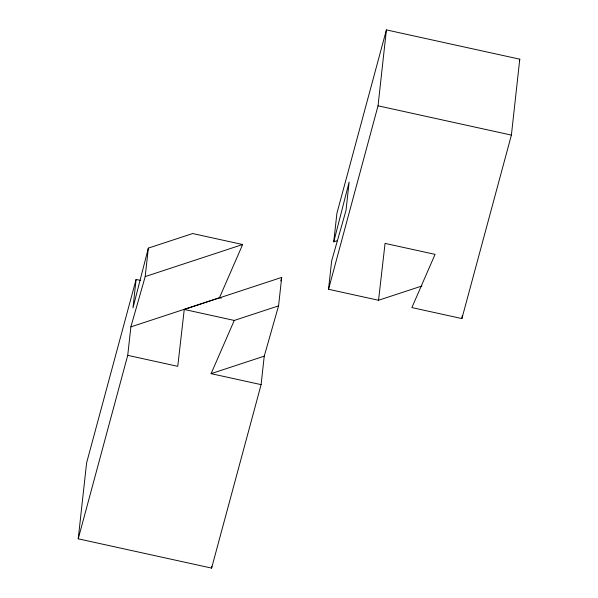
<?xml version="1.0" encoding="UTF-8"?>
<svg xmlns="http://www.w3.org/2000/svg" width="598" height="598" viewBox="0 0 598 598"><rect width="100%" height="100%" fill="white"/><g stroke="black" fill="none" stroke-linecap="round" stroke-linejoin="round"><path stroke-width="0.9" d="M130.872 326.882L219.459 297.737L242.646 244.522L192.631 233.541L148.341 248.118L145.202 276.582L130.872 326.882L127.733 355.347L177.748 366.327L184.259 309.458L281.703 277.397L278.563 305.87L264.241 356.161L261.102 384.634L211.595 568.1L78.226 538.82L86.605 462.904L136.105 279.43L140.65 280.432M136.105 279.43L132.965 307.903L148.341 248.118M211.595 568.1L211.797 566.246M421.949 285.986L378.541 300.263L328.526 289.283L331.666 260.818L345.995 210.518L349.135 182.054L333.759 241.839L337.302 240.673M333.759 241.839L336.898 213.366L386.405 29.9L519.774 59.18L511.395 135.096L461.895 318.57L411.88 307.589L435.067 254.374L385.06 243.393L378.541 300.263M328.526 289.283L378.033 105.816L386.405 29.9M461.895 318.57L462.194 315.811M280.791 280.97L281.703 277.397M78.226 538.82L127.733 355.347M519.288 60.981L519.774 59.18M261.102 384.634L211.087 373.653L234.274 320.438L278.563 305.87M145.202 276.582L242.646 244.522M211.087 373.653L264.241 356.161M378.033 105.816L511.395 135.096M219.459 297.737L221.275 298.133M184.259 309.458L234.274 320.438"/></g></svg>
